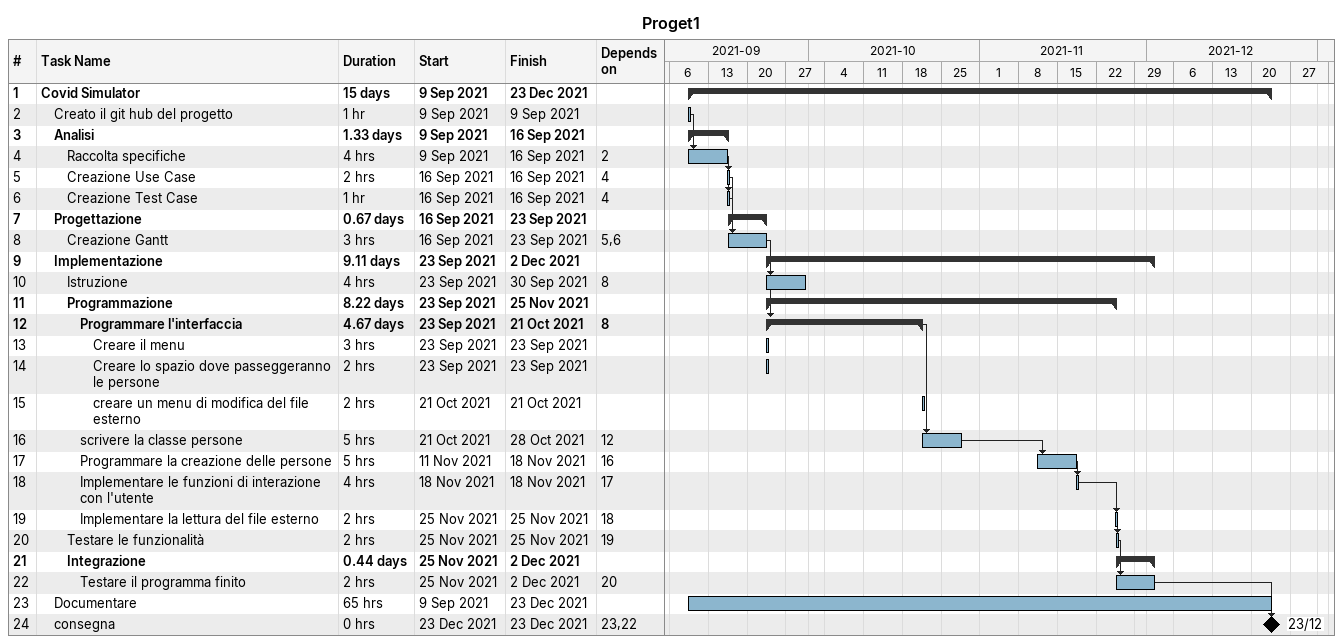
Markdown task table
Proget1

| ID | Level | Task | Duration | Start | Finish | Predecessors |
|---|---|---|---|---|---|---|
| 1 | 1 | **Covid Simulator** | 15d | 2021-09-09 | 2021-12-23 |  |
| 2 | 2 | Creato il git hub del progetto | 1h | 2021-09-09 | 2021-09-09 |  |
| 3 | 2 | **Analisi** | 1.33d | 2021-09-09 | 2021-09-16 |  |
| 4 | 3 | Raccolta specifiche | 4h | 2021-09-09 | 2021-09-16 | 2 |
| 5 | 3 | Creazione Use Case | 2h | 2021-09-16 | 2021-09-16 | 4 |
| 6 | 3 | Creazione Test Case | 1h | 2021-09-16 | 2021-09-16 | 4 |
| 7 | 2 | **Progettazione** | 0.67d | 2021-09-16 | 2021-09-23 |  |
| 8 | 3 | Creazione Gantt | 3h | 2021-09-16 | 2021-09-23 | 5, 6 |
| 9 | 2 | **Implementazione** | 9.11d | 2021-09-23 | 2021-12-02 |  |
| 10 | 3 | Istruzione | 4h | 2021-09-23 | 2021-09-30 | 8 |
| 11 | 3 | **Programmazione** | 8.22d | 2021-09-23 | 2021-11-25 |  |
| 12 | 4 | **Programmare l'interfaccia** | 4.67d | 2021-09-23 | 2021-10-21 | 8 |
| 13 | 5 | Creare il menu | 3h | 2021-09-23 | 2021-09-23 |  |
| 14 | 5 | Creare lo spazio dove passeggeranno le persone | 2h | 2021-09-23 | 2021-09-23 |  |
| 15 | 5 | creare un menu di modifica del file esterno | 2h | 2021-10-21 | 2021-10-21 |  |
| 16 | 4 | scrivere la classe persone | 5h | 2021-10-21 | 2021-10-28 | 12 |
| 17 | 4 | Programmare la creazione delle persone | 5h | 2021-11-11 | 2021-11-18 | 16 |
| 18 | 4 | Implementare le funzioni di interazione con l'utente | 4h | 2021-11-18 | 2021-11-18 | 17 |
| 19 | 4 | Implementare la lettura del file esterno | 2h | 2021-11-25 | 2021-11-25 | 18 |
| 20 | 3 | Testare le funzionalità | 2h | 2021-11-25 | 2021-11-25 | 19 |
| 21 | 3 | **Integrazione** | 0.44d | 2021-11-25 | 2021-12-02 |  |
| 22 | 4 | Testare il programma finito | 2h | 2021-11-25 | 2021-12-02 | 20 |
| 23 | 2 | Documentare | 65h | 2021-09-09 | 2021-12-23 |  |
| 24 | 2 | consegna | 0h | 2021-12-23 | 2021-12-23 | 23, 22 |
